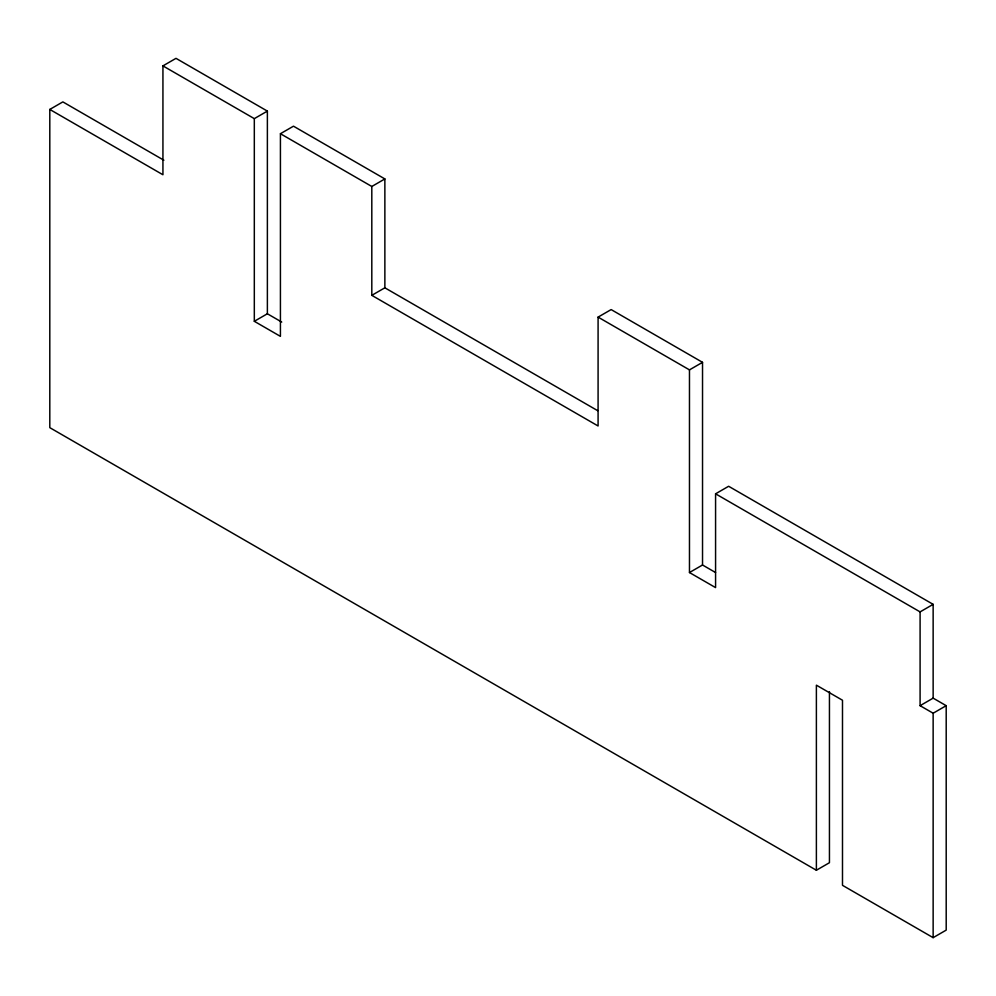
<?xml version="1.0" encoding="UTF-8"?>
<svg xmlns="http://www.w3.org/2000/svg" width="996" height="996" viewBox="0 0 996 996"><rect width="100%" height="100%" fill="white"/><g stroke="black" fill="none" stroke-linecap="round" stroke-linejoin="round"><path stroke-width="1.49" d="M829.444 691.635L829.444 862.71L816.384 870.243L49.8 427.658L49.8 109.436L62.86 101.891L163.867 160.219M49.8 109.436L162.933 174.748L162.933 65.885L175.993 58.341L267.376 111.104L267.376 313.765L281.731 322.057M162.933 65.885L254.316 118.636L267.376 111.104M254.316 118.636L254.316 321.297L280.424 336.374L280.424 133.713L293.484 126.181L384.867 178.931L384.867 287.807L597.675 410.663M280.424 133.713L371.807 186.476L384.867 178.931M254.316 321.297L267.376 313.765M371.807 186.476L371.807 295.339L384.867 287.807M371.807 295.339L598.086 425.977L598.086 317.114L611.146 309.582L702.529 362.332L702.529 564.993L715.576 572.538M598.086 317.114L689.469 369.877L702.529 362.332M689.469 369.877L689.469 572.538L715.576 587.603L715.576 493.817L728.636 486.272L933.14 604.348L933.14 698.146L946.2 705.678L946.2 930.115L933.14 937.659L842.492 885.32L842.492 700.238L816.384 685.173L816.384 870.243M689.469 572.538L702.529 564.993M715.576 493.817L920.092 611.893L933.14 604.348M920.092 611.893L920.092 705.678L933.14 698.146M920.092 705.678L933.14 713.223L946.2 705.678M933.14 713.223L933.14 937.659"/></g></svg>
